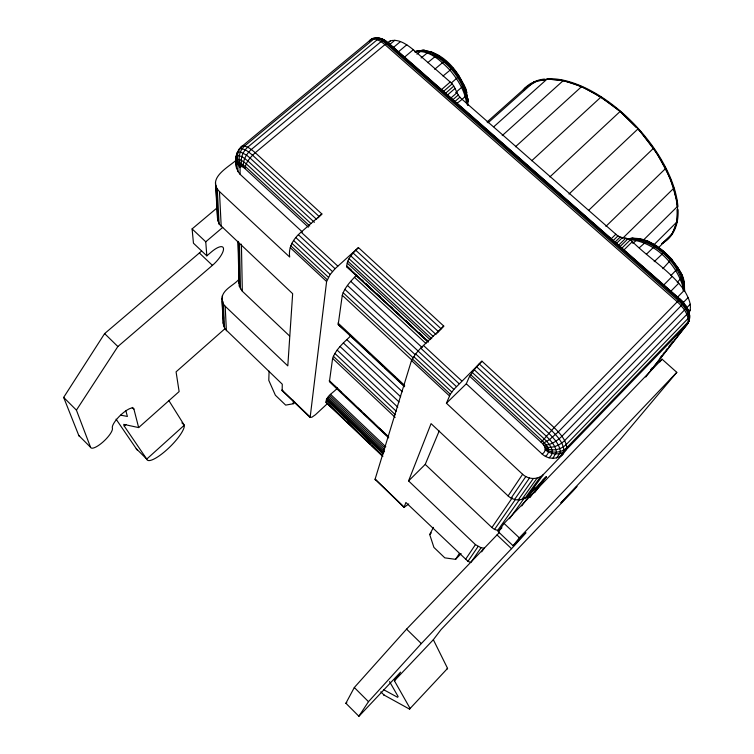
<?xml version="1.0" encoding="UTF-8"?>
<svg xmlns="http://www.w3.org/2000/svg" width="754" height="754" viewBox="0 0 754 754"><rect width="100%" height="100%" fill="white"/><g stroke="black" fill="none" stroke-linecap="round" stroke-linejoin="round"><path stroke-width="1.13" d="M662.86 268.66L671.597 259.037C660.495 247.331 644.208 234.532 627.074 239.404M269.084 371.119L268.792 380.355L275.38 395.237L285.681 405.115L293.231 403.767L294.861 402.259M658.496 247.68L672.097 234.211L676.951 221.912L677.61 206.323L673.84 188.17L665.697 168.425L653.548 148.246L638.063 128.84L620.156 111.432L600.957 97.068L581.636 86.587L563.351 80.518L547.112 79.047L533.738 82.073L523.813 89.245L487.103 121.96M327.481 403.55L315.455 414.719L311.996 417.151L310.13 417.48L282.156 390.695L282.279 384.21L224.635 328.555L223.241 323.287L221.874 298.49C222.769 289.046 233.881 285.549 239.207 279.018M302.429 232.034L240.083 174.297C233.504 166.719 234.051 152.431 242.222 146.097C247.406 145.597 251.516 149.735 255.267 152.723L321.892 213.995L301.119 232.119C293.834 238.302 288.056 246.992 289.706 257.057L219.461 191.544C206.681 178.566 227.991 167.407 235.983 160.385M408.743 503.945L404.031 507.433L405.897 502.475L467.97 561.325L470.845 562.484L481.061 547.753L484.247 548.167L481.655 551.843M293.231 403.767L293.523 400.317M467.414 104.749C465.143 80.367 445.623 56.399 421.618 50.443L416.896 54.156M467.819 105.522C469.478 81.375 441.759 43.534 414.804 51.941C428.951 49.189 440.817 60.81 449.902 70.075C457.989 79.764 465.077 90.998 466.603 103.769L468.177 101.375L467.998 98.783M446.132 62.507L445.435 60.97L443.616 61.743L434.681 69.293M310.13 417.48L326.605 281.525L330.186 274.484L335.068 268.707L358.433 247.604L443.776 326.086L437.254 333.079M382.401 456.132L326.105 402.504C325.766 395.765 334.126 392.551 337.434 387.895M388.678 437.904L329.413 381.712L332.618 358.376C336.02 349.111 343.918 342.382 350.902 335.756M404.615 386.774L338.197 324.559L342.269 295.285C344.785 287.246 350.912 280.922 356.708 275.059M428.244 342.127L346.774 266.775C346.793 258.811 353.23 252.854 358.433 247.604M308.386 227.199L244.899 168.519C245.795 162.053 250.658 156.964 255.267 152.723L384.945 44.618L387.245 43.166L388.753 43.166L679.957 299.084C686.771 304.88 693.529 316.105 687.073 324.484L645.735 377.028M466.905 92.685L462.947 83.289C469.78 93.93 466.575 96.135 456.726 103.486M289.593 335.992L242.326 291.233L239.357 286.341L239.47 280.78M223.241 323.287L223.542 321.487M240.083 174.297L240.102 166.643L242.392 166.672L244.899 168.519M562.899 454.247C557.385 459.883 547.79 459.337 542.211 454.096C547.423 450.666 544.991 445.294 541.155 442.325L469.601 376.189L476.585 366.774L481.919 361.166L554.133 427.575C559.647 433.164 565.877 439.45 566.801 447.622L566.113 449.874L562.899 454.247L543.464 474.398C537.913 480.091 528.234 479.601 522.607 474.275L446.425 403.22L450.308 394.229L453.87 389.394L481.919 361.166M542.55 443.738L549.591 439.544L558.337 431.835L681.164 305.681L683.312 302.429L679.957 299.084L554.133 427.575L541.155 442.325M404.031 507.433L375.096 479.186L411.486 360.535L415.652 353.89L420.704 348.112L443.776 326.086M451.307 83.006L457.527 77.558L458.762 75.673L452.777 67.935L443.013 76.013M685.857 306.416L688.044 309.658C689.995 313.975 690.325 318.885 688.034 323.127L650.25 371.166M662.389 243.127C673.595 236.388 678.713 222.26 677.092 209.565M481.061 547.753L475.444 544.605L408.574 480.92L431.071 423.625L508.092 495.915C513.408 500.995 522.607 501.41 527.857 496L546.348 476.792L544.52 478.215M408.574 480.92L425.228 464.407L439.186 430.986M688.864 313.41C692.935 305.766 688.138 297.038 684.283 290.309C670.381 270.874 649.1 258.358 632.37 241.629C627.941 236.567 620.297 239.272 615.858 234.23L461.787 99.057C456.066 94.636 455.953 86.437 450.223 82.035L413.333 49.707C406.934 44.646 399.017 38.595 390.355 40.857L387.971 42.771M446.425 403.22L466.302 383.795L469.601 376.189M236.492 155.126L237.981 152.148M461.128 553.615L455.586 559.355L444.794 557.847L433.908 547.395L429.714 534.558L433.437 527.348M380.817 691.833L384.078 695.065L409.516 709.109L410.11 708.477L394.417 680.777L400.572 672.144L358.932 716.3L345.888 703.246L354.314 687.516L406.576 629.128L497.018 534.935A16.692 0.669 -46.9 0 0 499.205 532.635M523.53 90.499L525.208 87.784L537.838 80.584L545.048 79.999M455.586 559.355L459.365 553.436M168.773 400.431L184.296 425.218A25.617 6.569 -44.5 0 1 167.03 449.601A25.617 6.569 -44.5 0 1 146.738 459.092L124.203 426.01L123.731 424.37L138.651 427.584L133.901 409.054A14.505 4.194 -44 0 0 121.837 413.993A14.505 4.194 -44 0 0 112.374 428.055A14.665 4.232 -43.6 0 1 102.968 441.995A14.665 4.232 -43.6 0 1 90.565 447.301L78.793 435.501L63.656 397.405L104.627 333.598L199.358 252.986A15.825 5.419 -46.2 0 0 201.591 250.95M90.565 447.301L76.418 410.138L117.86 346.538L212.421 265.361A15.862 5.231 -46.2 0 0 223.523 248.716A15.862 5.231 -46.2 0 0 211.516 251.845L206.813 255.86L193.458 243.212L192.1 228.905L217.312 207.689M358.857 716.243L368.489 701.672L421.326 643.567L514.454 545.594L525.943 532.72L513.097 545.745L498.215 531.655L504.068 523.436L662.021 359.168L676.809 372.344L618.93 441.156L560.891 502.795L576.961 486.453L573.04 490.939L441.033 629.618L433.343 639.712L394.417 680.777M465.472 559.468L475.444 544.605M508.092 495.915L522.607 474.275M467.97 561.325L478.064 546.537M511.099 498.121L525.792 476.585M499.61 530.939L494.511 529.449L491.91 527.536L512.286 497.791M514.548 499.506L529.44 478.055M494.511 529.449L515.123 499.855M545.387 456.387C552.06 451.618 546.603 444.634 542.277 440.807L470.515 374.521M518.196 499.987L533.295 478.573M497.499 530.656L519.713 499.261M549.006 457.838C556.725 451.797 548.884 443.361 544.002 438.687L472.061 372.288M521.796 499.534L537.084 478.102M509.525 518.724L524.52 497.819M552.833 458.357L556.471 452.212C555.641 445.661 550.646 440.619 546.207 436.123L474.134 369.639M525.086 498.177L540.561 476.669M527.857 496L543.464 474.398M521.721 505.943L534.831 487.876M556.593 457.895L559.741 453.55L560.354 451.514C559.449 444.087 553.775 438.376 548.761 433.277L476.585 366.774M529.921 497.649L543.615 478.931M560.024 456.49L563.21 452.136L566.113 449.874L687.073 324.484L689.147 320.525C689.561 312.458 683.689 305.775 678.214 300.535L386.161 43.723C382.212 40.593 376.331 36.013 371.241 39.283L240.771 147.322M534.605 492.777L546.348 476.792M683.067 290.375L682.992 286.972C687.384 277.34 676.215 266.596 671.597 259.037M650.749 369.696L652.21 367.839M660.202 357.65L661.663 355.803M663.115 353.946L664.566 352.099M666.027 350.242L667.479 348.395M668.93 346.538L672.568 341.911M685.659 325.238L688.562 321.534M513.097 545.745L519.317 537.838L676.809 372.344M659.854 361.911L662.021 359.168M317.924 217.972L321.892 213.995M242.222 146.097L238.424 149.905M409.516 709.109L447.574 668.383L433.343 639.712M446.849 669.166L447.574 668.383M498.215 531.655L501.947 527.772M688.741 311.572L690.344 309.922M686.225 308.339L690.24 304.211M683.341 302.486L688.185 297.51M676.988 297.773L684.283 290.309M677.252 282.345L681.475 277.83L682.078 275.54L677.705 267.434L671.23 259.008M429.714 534.558L431.297 532.937M670.674 291.412L678.807 283.127M670.985 275.483L676.894 269.348L677.478 266.784L676.856 266.407L681.691 274.588L684.406 283.108L684.547 291.101C684.415 268.688 665.264 250.978 646.621 241.318L639.326 247.746M663.19 285.568L672.153 276.482M654.199 261.657L664.462 251.911L656.008 245.776L647.686 241.205L646.621 241.318M654.434 244.296L676.951 221.912M646.414 254.249L654.17 246.662L656.593 245.936L656.904 246.492L649.251 242.288L638.544 238.622L632.729 243.316M643.473 240.045L677.61 206.323M619.779 246.822L627.997 238.754M621.984 248.057L630.203 239.97M624.152 249.725L632.37 241.629M614.444 242.684L620.174 237.076M615.688 244.192L622.248 237.774M622.729 238.236L673.84 188.17M618.516 245.295L625.905 238.047M610.947 239.027L615.858 234.23M613.087 240.667L617.997 235.87M605.905 226.37L665.697 168.425M588.497 210.498L653.548 148.246M569.034 194.014L638.063 128.84M549.902 176.87L620.156 111.432L636.263 127.426M531.73 160.734L600.957 97.068M661.729 243.74L672.097 234.211M515.444 146.776L581.636 86.587M502.211 135.597L563.351 80.518M493.851 126.719L547.112 79.047M488.074 122.798L533.738 82.073M138.651 427.584L179.122 391.58L176.078 371.835L225.248 328.442M124.203 426.01L125.937 424.474M453.993 102.327L459.902 97.162M455.67 92.619L462.683 86.371L463.635 84.495L458.715 76.069L452.504 68.039M450.147 98.67L456.915 92.77M452.325 100.178L458.234 95.023M445.294 93.468L453.795 86.088M446.641 95.73L455.124 88.35M440.864 90.141L450.223 82.035M443.616 91.309L452.127 83.93M427.754 62.648L435.869 55.909L438.036 55.4L439.412 56.541M421.071 58.001L428.357 52.054L430.854 51.724L438.036 55.4L446.217 61.658M206.813 255.86L205.757 241.798L222.741 227.378M403.908 57.653L413.333 49.707M397.377 52.686L406.802 44.769M392.806 47.973L400.515 41.527M387.801 42.978L390.355 40.857M389.78 44.477L394.898 40.207M416.038 51.922L417.584 50.772L419.12 50.857M627.837 239.254L631.494 238.094L636.602 238.679M628.657 239.348L632.964 238.076M385.2 40.999L381.213 38.539L377.273 39.689L247.689 147.2C242.336 151.865 239.546 159.923 242.392 166.672M421.618 50.443L423.003 50.075L431.929 52.233L438.47 56.06M457.735 75.692L458.423 75.541M376.566 38.058C381.251 37.408 385.935 40.575 389.073 43.723L384.606 40.292L381.034 41.64L251.336 149.481C246.407 153.901 242.279 160.583 243.599 167.435M346.774 266.775L347.877 266.963L351.336 270.158M416.104 51.14L424.398 50.179L425.708 50.744M551.721 79.462C577.621 80.546 600.325 95.909 620.156 111.432M375.115 479.742L375.68 479.714M638.544 238.622L648.581 241.534L649.251 242.288M543.747 445.209C550.788 445.378 557.008 440.892 561.928 436.274L684.491 310.026L686.121 307.717L686.074 306.049M120.725 415.162L127.398 416.453L125.871 410.873M326.105 402.504L343.786 418.866M282.156 390.695L282.91 390.864M382.372 39.067L376.727 37.7L372.608 38.463L369.375 40.848L371.241 39.283C376.416 37.907 381.128 41.602 384.945 44.618L677.12 301.638C682.662 306.935 688.6 313.692 688.195 321.854L566.801 447.622C561.212 453.22 551.702 453.635 545.415 448.96M380.789 39.425L383.315 40.028M544.661 446.632C551.768 448.922 559.506 445.548 564.652 440.581L686.866 314.371L688.449 310.686L683.322 302.854L679.684 299.215M379.582 38.407L376.727 37.7L373.937 38.888L244.579 146.05C238.895 150.932 237.519 159.857 241.365 166.266M545.227 447.914C552.013 451.637 560.901 449.789 566.311 444.455L688.129 318.414L689.58 315.728L688.383 311.864L682.945 303.57L679.09 299.706L387.245 43.166L379.922 38.463M384.606 40.292L386.133 41.489M338.197 324.559L345.304 330.733M429.629 51.668C449.082 60.914 464.69 79.924 468.177 101.375M383.635 689.693L397.594 697.29L398.15 696.602L389.545 681.588M545.208 449.704C550.015 454.078 557.451 455.35 563.21 452.136L563.879 449.95C562.936 441.967 556.848 435.821 551.466 430.364L479.242 363.88M388.131 42.978L679.891 299.319M453.201 100.989L454.964 102.535M484.049 128.105L485.821 129.66M319.196 216.558L252.571 155.22C248.905 152.299 244.899 148.255 239.838 148.717C236.332 154.005 236.85 161.224 240.583 166.257M355.747 250.196L441.09 328.763M316.642 219.395L250.055 158.029L246.483 155.07L240.347 151.922L238.207 151.95L236.897 153.043L235.936 158.359L236.52 168.585M353.164 253.052L438.451 331.637M314.399 222.317L247.896 160.97L241.817 156.512L237.444 155.569L236.285 156.521L236.643 160.121L240.102 166.643M350.874 255.955L436.057 334.522M310.912 223.514L246.256 163.825L241.233 160.131L237.604 159.33L236.351 161.629L239.951 167.388M349.045 258.716L433.201 336.407M309.743 225.993L245.229 166.398L239.866 162.987L237.944 163.571L237.878 171.639M347.783 261.138L431.75 338.706M347.189 263.061L430.063 339.649M361.703 279.743L363.428 281.346M366.02 283.74L369.479 286.944M376.397 293.334L380.713 297.33M390.223 306.124L392.815 308.518M396.274 311.713L398.866 314.116M405.775 320.507L410.958 325.304M418.743 332.495L422.193 335.69M426.519 339.686L428.244 341.289M346.717 266.134L428.3 341.581M347.17 267.048L427.669 341.515M354.408 277.284L425.944 343.504M466.302 383.795L542.211 454.096M301.119 232.119L337.783 266.087M423.418 345.398L461.702 380.864M350.733 281.346L422.202 347.594M298.396 234.711L335.068 268.707M420.704 348.112L458.988 383.616M295.832 237.567L332.467 271.572M347.471 285.455L417.952 350.874M418.055 351.006L456.321 386.519M293.589 240.488L330.186 274.484M415.652 353.89L453.87 389.394M344.87 289.319L415.162 354.634M291.845 243.278L328.367 277.236M413.682 356.557L451.816 392.023M343.089 292.675L413.154 357.839M290.705 245.729L327.151 279.64M412.259 358.829L450.308 394.229M342.269 295.285L411.948 360.148M290.252 247.689L326.605 281.525M411.486 360.535L449.431 395.859M338.018 323.042L404.691 385.473M349.592 334.748L358.178 342.787M361.609 346.001L370.186 354.031M372.759 356.444L383.06 366.095M384.776 367.698L395.077 377.339M396.793 378.951L403.654 385.379M346.765 339.573L402.372 391.731M215.503 182.487L217.454 217.953L219.112 224.061L292.656 293.683L287.802 365.888L225.182 306.247L223.335 303.956L221.874 298.49M343.343 342.929L400.666 396.764M340.073 346.529L399.064 401.995M337.179 350.11L397.782 407.16M334.88 353.428L396.189 411.203M333.325 356.246L395.303 414.7M332.618 358.376L395.134 417.358M192.1 228.905L205.757 241.798M504.068 523.436L519.317 537.838M425.228 464.407L491.91 527.536M199.358 252.986L212.421 265.361M497.018 534.935L511.532 548.686M329.234 380.534L388.696 436.905M334.701 386.057L341.543 392.542M345.813 396.585L354.361 404.691M357.782 407.933L361.194 411.175M363.758 413.607L367.179 416.849M368.885 418.461L374.012 423.324M379.139 428.187L386.83 435.482M330.563 394.323L385.803 446.82M329.517 395.36L384.757 447.876M328.518 396.453L384.597 449.789M327.641 397.528L384.549 451.665M326.944 398.508L383.805 452.626M326.473 399.337L383.286 453.418M326.265 399.95L383.023 453.974M325.982 401.807L382.504 455.642M347.189 422.108L357.405 431.835M360.808 435.077L370.176 444.002M371.873 445.623L376.981 450.487M379.535 452.918L382.947 456.161M281.939 389.969L309.969 416.811M375.096 479.186L404.069 506.942M104.627 333.598L117.86 346.538M406.576 629.128L421.326 643.567M181.893 422.853L184.296 425.218L146.738 459.092L136.257 448.677L116.059 419.149M132.223 407.405L133.901 409.054M637.875 129.019L640.834 131.969L658.006 154.947L670.297 178.434L673.124 187.944M664.18 251.987L671.588 259.385M445.435 60.97L452.711 68.152M63.656 397.405L76.418 410.138M354.314 687.516L368.489 701.672M682.992 286.972C676.084 263.184 654.218 241.374 628.836 239.508L630.09 238.584C656.121 240.771 681.051 264.249 684.019 290.262M673.765 190.102L676.847 200.517L677.007 206.276M465.953 90.829L466.603 94.222M222.355 295.691L222.468 297.953M222.656 301.355L222.779 303.617M223.382 314.936L223.57 318.329M215.908 185.776L217.831 221.101M222.213 301.308L223.561 326.001M217.256 188.858L219.112 224.061M223.335 303.956L224.635 328.555M219.461 191.544L221.214 226.624M225.182 306.247L226.407 330.752M238.547 241.93L238.632 245.465M239.159 267.83L239.386 277.246M238.283 241.949L239.357 286.341M237.972 241.327L239.009 283.551M239.48 243.57L240.488 288.961M241.421 244.164L242.326 291.233M689.09 313.023L689.128 314.946M137.435 450.025A25.57 6.824 -44.4 0 1 136.257 448.677M79.613 436.312A14.628 4.392 -43.4 0 1 78.793 435.501M384.078 695.263A26.739 0.528 -46.8 0 1 384.078 695.065M346.821 702.671A15.353 0.537 -46.5 0 1 345.888 703.246M523.285 89.933A104.043 53.92 46.9 0 1 531.693 82.978M533.728 81.96A104.043 53.92 46.9 0 1 544.463 79.047M547.904 78.765A104.043 53.92 46.9 0 1 630.193 120.093A104.043 53.92 46.9 0 1 677.893 206.21M678.11 209.659A104.043 53.92 46.9 0 1 661.984 243.476"/></g></svg>
